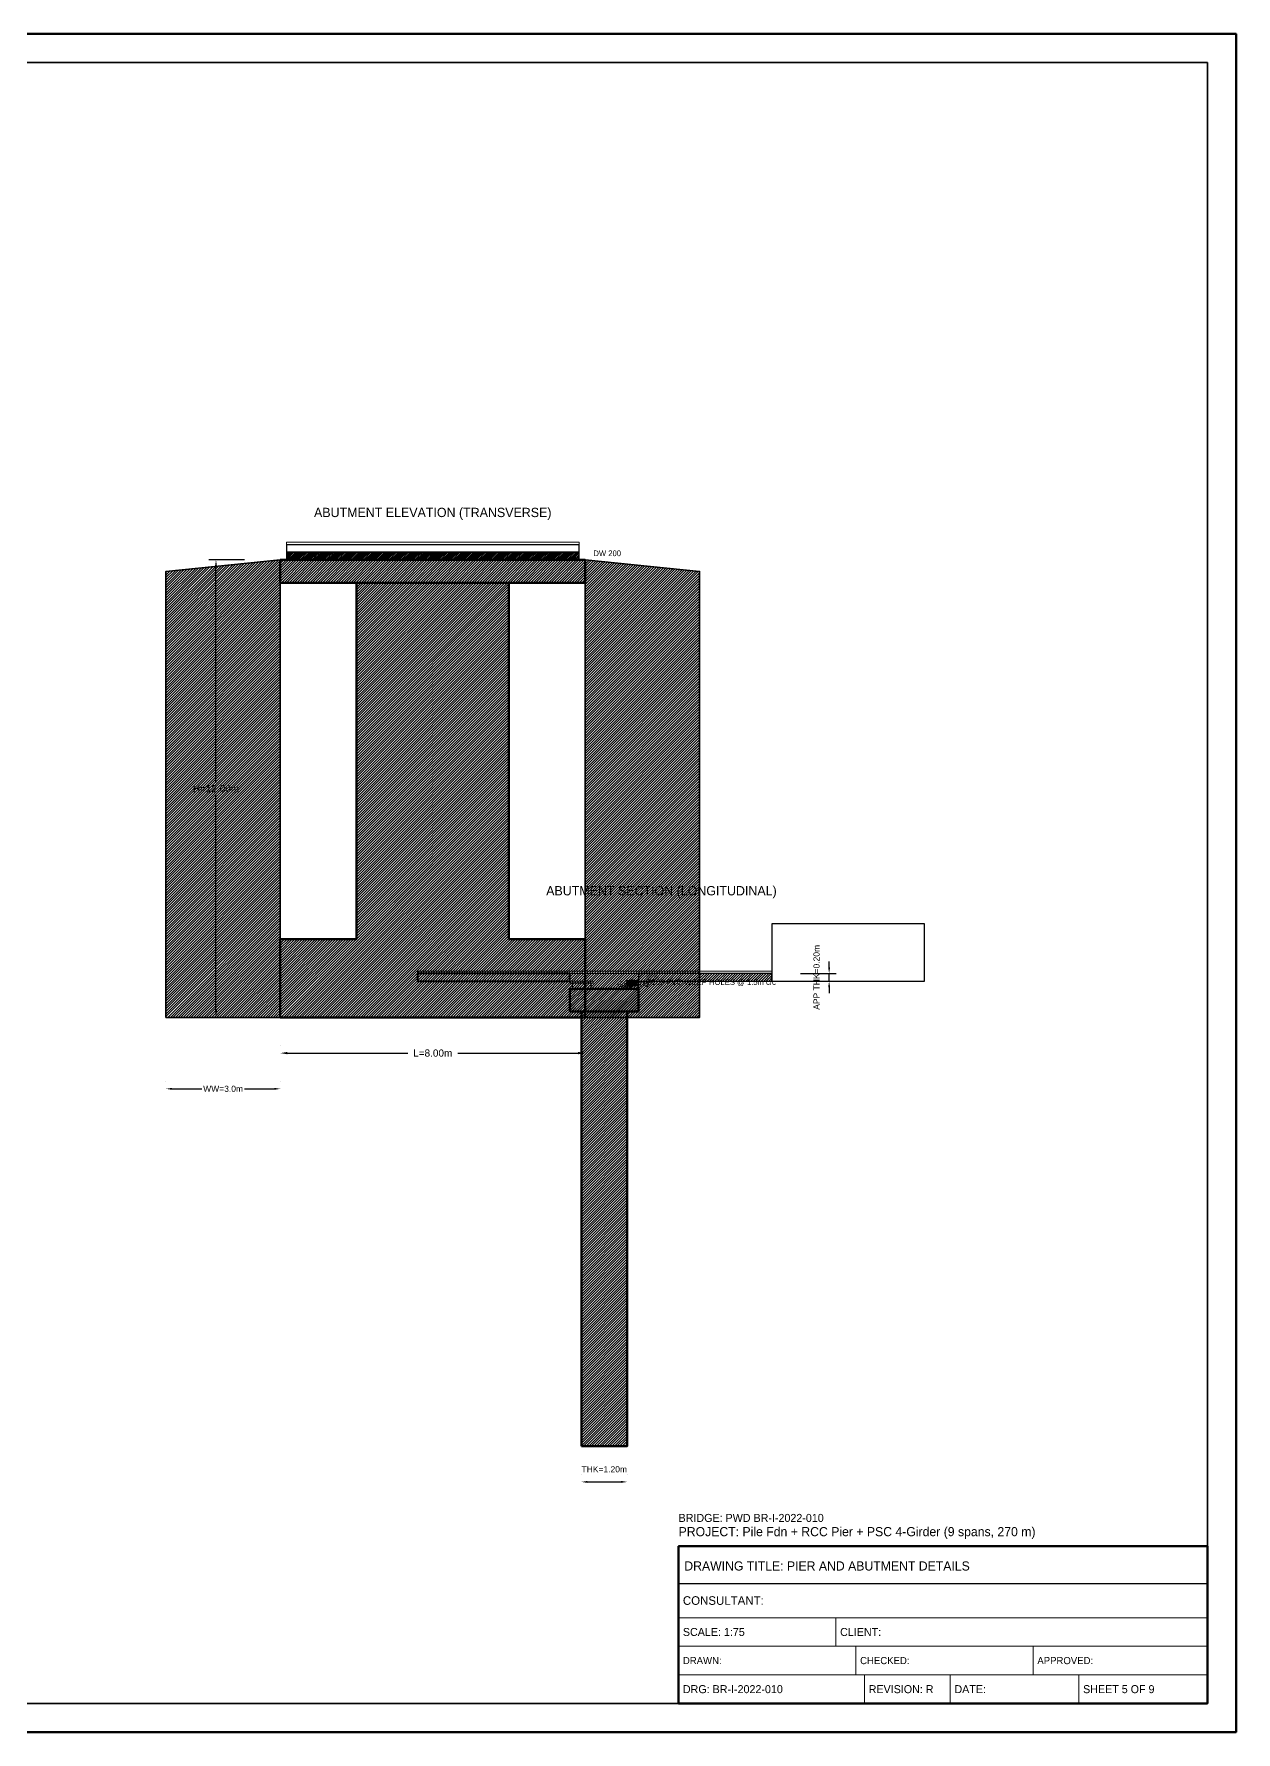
# Model space of a CAD drawing. Header units: metres. Extents: x 0 to 841, y 0 to 594.
# Drawn here: x 420 to 841, y 0 to 594 of the extents above; entities that cross this region are included whole.
import ezdxf
from ezdxf.enums import TextEntityAlignment as Align

# ---------------------------------------------------------------- set-up
doc = ezdxf.new("R2010")
doc.units = ezdxf.units.M
doc.linetypes.add('DASHED', pattern=[0.5, 0.375, -0.125])
for name, color, linetype, lineweight in [('ABUT-PROF', 4, 'Continuous', 50), ('BORDER-INNER', 7, 'Continuous', 35), ('BORDER-OUTER', 7, 'Continuous', 70), ('CIVIL-ROAD', 7, 'Continuous', 25), ('DIM-LINEAR', 3, 'Continuous', 18), ('STRUC-HATCHING', 8, 'Continuous', 18), ('SUB-ABUT', 3, 'Continuous', 35), ('SUB-BACKFILL', 34, 'Continuous', 18), ('SUB-BEARING', 5, 'Continuous', 25), ('SUB-DIRT-WALL', 3, 'Continuous', 35), ('SUPER-DECK', 2, 'Continuous', 50), ('SUPER-WEARING', 8, 'Continuous', 25), ('TEXT-HEADER', 7, 'Continuous', 25), ('TEXT-SPEC', 7, 'Continuous', 13), ('TEXT-TITLE', 7, 'Continuous', 25), ('TITLEBLK-BOX', 7, 'Continuous', 50), ('TITLEBLK-TEXT', 7, 'Continuous', 18)]:
    doc.layers.add(name, color=color, linetype=linetype, lineweight=lineweight)
doc.styles.add('BRIDGE_STD', font='Arial.ttf')
doc.dimstyles.new('pmb100', dxfattribs={"dimtxt": 2.5, "dimasz": 0.9375, "dimexe": 2.5, "dimexo": 2.5, "dimtad": 0, "dimtih": 1, "dimdec": 0, "dimtxsty": 'BRIDGE_STD', "dimcen": 2.5, "dimazin": 3, "dimtfac": 1, "dimtmove": 0, "dimatfit": 3})

msp = doc.modelspace()

# ---------------------------------------------------------------- hatches: boundary and pattern name
at = {"layer": 'STRUC-HATCHING'}
h = msp.add_hatch(dxfattribs=at)
h.set_pattern_fill('ANSI31', scale=0.2)
h.paths.add_polyline_path([(506.67, 410), (466.67, 406), (466.67, 250), (506.67, 250)])
h = msp.add_hatch(dxfattribs=at)
h.set_pattern_fill('ANSI31', scale=0.2)
h.paths.add_polyline_path([(506.67, 402), (613.33, 402), (613.33, 410), (506.67, 410)])
h = msp.add_hatch(dxfattribs=at)
h.set_pattern_fill('ANSI31', scale=0.1333333)
h.paths.add_polyline_path([(508.8, 410), (611.2, 410), (611.2, 412.67), (508.8, 412.67)])
h = msp.add_hatch(dxfattribs=at)
h.set_pattern_fill('ANSI31', scale=0.2)
h.paths.add_polyline_path([(613.33, 410), (653.33, 406), (653.33, 250), (613.33, 250)])
h = msp.add_hatch(dxfattribs=at)
h.set_pattern_fill('ANSI31', scale=0.2)
h.paths.add_polyline_path([(533.33, 402), (586.67, 402), (586.67, 277.36), (613.33, 277.36), (613.33, 250), (506.67, 250), (506.67, 277.36), (533.33, 277.36)])
h = msp.add_hatch(dxfattribs=at)
h.set_pattern_fill('ANSI31', scale=0.1333333)
h.paths.add_polyline_path([(628, 261.33), (632, 261.33), (632, 262.67), (628, 262.67)])
h = msp.add_hatch(dxfattribs=at)
h.set_pattern_fill('ANSI31', scale=0.2)
h.paths.add_polyline_path([(632, 262.67), (678.67, 262.67), (678.67, 265.33), (632, 265.33)])
h = msp.add_hatch(dxfattribs=at)
h.set_pattern_fill('ANSI31', scale=0.2)
h.paths.add_polyline_path([(608, 252), (632, 252), (632, 260), (608, 260)])
h = msp.add_hatch(dxfattribs=at)
h.set_pattern_fill('ANSI31', scale=0.2666667)
h.paths.add_polyline_path([(628, 260), (632, 260), (632, 261.33), (628, 261.33)])
h = msp.add_hatch(dxfattribs=at)
h.set_pattern_fill('ANSI31', scale=0.2)
h.paths.add_polyline_path([(612, 100), (628, 100), (628, 252), (612, 252)])

# ---------------------------------------------------------------- linework, layer by layer
at = {"layer": 'ABUT-PROF', "color": 4, "linetype": 'DASHED'}
msp.add_line((506.67, 410), (613.33, 410), dxfattribs=at)
at = {"layer": 'ABUT-PROF', "lineweight": 30}
msp.add_lwpolyline([(508.8, 410), (611.2, 410), (611.2, 412.67), (508.8, 412.67), (508.8, 410)], dxfattribs=at)
at = {"layer": 'ABUT-PROF', "lineweight": 40}
msp.add_lwpolyline([(628, 261.33), (632, 261.33), (632, 262.67), (628, 262.67), (628, 261.33)], dxfattribs=at)
at = {"layer": 'ABUT-PROF', "color": 4}
for centre in [(560, 411.78), (560, 410.89), (630, 262.22), (630, 261.78)]:
    msp.add_circle(centre, 0.667, dxfattribs=at)
at = {"layer": 'BORDER-INNER'}
msp.add_lwpolyline([(10, 10), (831, 10), (831, 584), (10, 584), (10, 10)], dxfattribs=at)
at = {"layer": 'BORDER-OUTER'}
msp.add_lwpolyline([(0, 0), (841, 0), (841, 594), (0, 594), (0, 0)], dxfattribs=at)
at = {"layer": 'CIVIL-ROAD', "lineweight": 25}
for points in [[(508.8, 412.67), (611.2, 412.67), (611.2, 415.33), (508.8, 415.33), (508.8, 412.67)], [(632, 262.67), (678.67, 262.67), (678.67, 265.33), (632, 265.33), (632, 262.67)]]:
    msp.add_lwpolyline(points, dxfattribs=at)
at = {"layer": 'SUB-ABUT', "lineweight": 35}
for points in [[(506.67, 410), (466.67, 406), (466.67, 250), (506.67, 250), (506.67, 410)], [(613.33, 410), (653.33, 406), (653.33, 250), (613.33, 250), (613.33, 410)]]:
    msp.add_lwpolyline(points, dxfattribs=at)
at = {"layer": 'SUB-ABUT', "lineweight": 50}
for points in [[(506.67, 402), (613.33, 402), (613.33, 410), (506.67, 410), (506.67, 402)], [(533.33, 402), (586.67, 402), (586.67, 277.36), (613.33, 277.36), (613.33, 250), (506.67, 250), (506.67, 277.36), (533.33, 277.36), (533.33, 402)], [(608, 252), (632, 252), (632, 260), (608, 260), (608, 252)], [(612, 100), (628, 100), (628, 252), (612, 252), (612, 100)]]:
    msp.add_lwpolyline(points, dxfattribs=at)
at = {"layer": 'SUB-ABUT', "lineweight": 25}
msp.add_lwpolyline([(678.67, 262.67), (732, 262.67), (732, 282.67), (678.67, 282.67), (678.67, 262.67)], dxfattribs=at)
at = {"layer": 'SUB-BACKFILL', "lineweight": 20}
msp.add_lwpolyline([(628, 260), (632, 260), (632, 261.33), (628, 261.33), (628, 260)], dxfattribs=at)
at = {"layer": 'SUB-BEARING', "lineweight": 25}
for points in [[(518.67, 410), (526.67, 410), (526.67, 412), (518.67, 412), (518.67, 410)], [(556, 410), (564, 410), (564, 412), (556, 412), (556, 410)], [(593.33, 410), (601.33, 410), (601.33, 412), (593.33, 412), (593.33, 410)], [(608.8, 260), (615.47, 260), (615.47, 262), (608.8, 262), (608.8, 260)]]:
    msp.add_lwpolyline(points, dxfattribs=at)
at = {"layer": 'SUB-BEARING', "lineweight": 15}
msp.add_lwpolyline([(608.13, 262), (616.13, 262), (616.13, 262.67), (608.13, 262.67), (608.13, 262)], dxfattribs=at)
at = {"layer": 'SUB-DIRT-WALL', "lineweight": 18}
for p, q in [((626.5, 260.23), (629.5, 263.23)), ((626.5, 259.43), (629.5, 262.43))]:
    msp.add_line(p, q, dxfattribs=at)
at = {"layer": 'SUB-DIRT-WALL', "lineweight": 35}
msp.add_line((628, 260), (632, 260), dxfattribs=at)
at = {"layer": 'SUPER-DECK', "lineweight": 40}
msp.add_lwpolyline([(554.67, 262.67), (608, 262.67), (608, 265.33), (554.67, 265.33), (554.67, 262.67)], dxfattribs=at)
at = {"layer": 'SUPER-WEARING', "lineweight": 20}
for points in [[(508.8, 415.33), (611.2, 415.33), (611.2, 416.2), (508.8, 416.2), (508.8, 415.33)], [(554.67, 265.33), (678.67, 265.33), (678.67, 266.2), (554.67, 266.2), (554.67, 265.33)]]:
    msp.add_lwpolyline(points, dxfattribs=at)
at = {"layer": 'TITLEBLK-BOX', "lineweight": 50}
msp.add_lwpolyline([(646, 10), (831, 10), (831, 65), (646, 65), (646, 10)], dxfattribs=at)
at = {"layer": 'TITLEBLK-BOX', "lineweight": 30}
msp.add_lwpolyline([(646, 52), (831, 52), (831, 65), (646, 65), (646, 52)], dxfattribs=at)
at = {"layer": 'TITLEBLK-BOX', "lineweight": 18}
for points in [[(646, 40), (831, 40), (831, 52), (646, 52), (646, 40)], [(646, 30), (701, 30), (701, 40), (646, 40), (646, 30)], [(701, 30), (831, 30), (831, 40), (701, 40), (701, 30)], [(646, 20), (708, 20), (708, 30), (646, 30), (646, 20)], [(708, 20), (770, 20), (770, 30), (708, 30), (708, 20)], [(770, 20), (831, 20), (831, 30), (770, 30), (770, 20)], [(646, 10), (711, 10), (711, 20), (646, 20), (646, 10)], [(711, 10), (741, 10), (741, 20), (711, 20), (711, 10)], [(741, 10), (786, 10), (786, 20), (741, 20), (741, 10)], [(786, 10), (831, 10), (831, 20), (786, 20), (786, 10)]]:
    msp.add_lwpolyline(points, dxfattribs=at)

# ---------------------------------------------------------------- texts
at = {"layer": 'TEXT-HEADER'}
for s, p in [('ABUTMENT ELEVATION (TRANSVERSE)', (560, 425)), ('ABUTMENT SECTION (LONGITUDINAL)', (640, 292.67))]:
    msp.add_text(s, height=3.25, dxfattribs=at).set_placement(p, align=Align.CENTER)
at = {"layer": 'TEXT-SPEC', "color": 4}
for s, p in [('DW 200', (616.2, 411.33)), ('Ø100 PVC WEEP HOLES @ 1.5m c/c', (634.5, 261.33))]:
    msp.add_text(s, height=2, dxfattribs=at).set_placement(p)
at = {"layer": 'TEXT-SPEC'}
msp.add_text('GSB 100', height=2, dxfattribs=at).set_placement((630, 260.67), align=Align.CENTER)
at = {"layer": 'TEXT-TITLE'}
for s, p in [('PROJECT: Pile Fdn + RCC Pier + PSC 4-Girder (9 spans, 270 m)', (646, 68.5)), ('DRAWING TITLE: PIER AND ABUTMENT DETAILS', (648, 56.5))]:
    msp.add_text(s, height=3.2, dxfattribs=at).set_placement(p)
at = {"layer": 'TITLEBLK-TEXT'}
for s, height, p in [('BRIDGE: PWD BR-I-2022-010', 2.8, (646, 73.5)), ('CONSULTANT: ', 3, (647.5, 44.5)), ('SCALE: 1:75', 2.8, (647.5, 33.6)), ('CLIENT: ', 2.8, (702.5, 33.6)), ('DRAWN: ', 2.5, (647.5, 23.75)), ('CHECKED: ', 2.5, (709.5, 23.75)), ('APPROVED: ', 2.5, (771.5, 23.75)), ('DRG: BR-I-2022-010', 2.8, (647.5, 13.6)), ('REVISION: R', 2.8, (712.5, 13.6)), ('DATE: ', 2.8, (742.5, 13.6)), ('SHEET 5 OF 9', 2.8, (787.5, 13.6))]:
    msp.add_text(s, height=height, dxfattribs=at).set_placement(p)

# ---------------------------------------------------------------- dimensions: what is measured, and where the dimension line sits
at = {"layer": 'DIM-LINEAR'}
for base, p1, p2, text, override in [((484.17, 250), (496.67, 250), (496.67, 410), 'H=12.00m', {"dimtxt": 2.5, "dimasz": 2.5, "dimgap": 1, "dimclrt": 3}), ((698.67, 262.67), (686.17, 262.67), (686.17, 265.33), 'APP THK=0.20m', {"dimtxt": 2.125, "dimasz": 2.125, "dimgap": 0.85, "dimclrt": 3})]:
    msp.add_linear_dim(base=base, p1=p1, p2=p2, angle=90, text=text, dimstyle='pmb100', override=override, dxfattribs=at).render()
for base, p1, p2, text, override in [((506.67, 237.5), (506.67, 237.5), (613.33, 237.5), 'L=8.00m', {"dimtxt": 2.5, "dimasz": 2.5, "dimgap": 1, "dimclrt": 3}), ((466.67, 225), (466.67, 225), (506.67, 225), 'WW=3.0m', {"dimtxt": 2.125, "dimasz": 2.125, "dimgap": 0.85, "dimclrt": 3}), ((612, 87.5), (612, 87.5), (628, 87.5), 'THK=1.20m', {"dimtxt": 2.125, "dimasz": 2.125, "dimgap": 0.85, "dimclrt": 3})]:
    msp.add_linear_dim(base=base, p1=p1, p2=p2, text=text, dimstyle='pmb100', override=override, dxfattribs=at).render()

doc.saveas('drawing.dxf')
